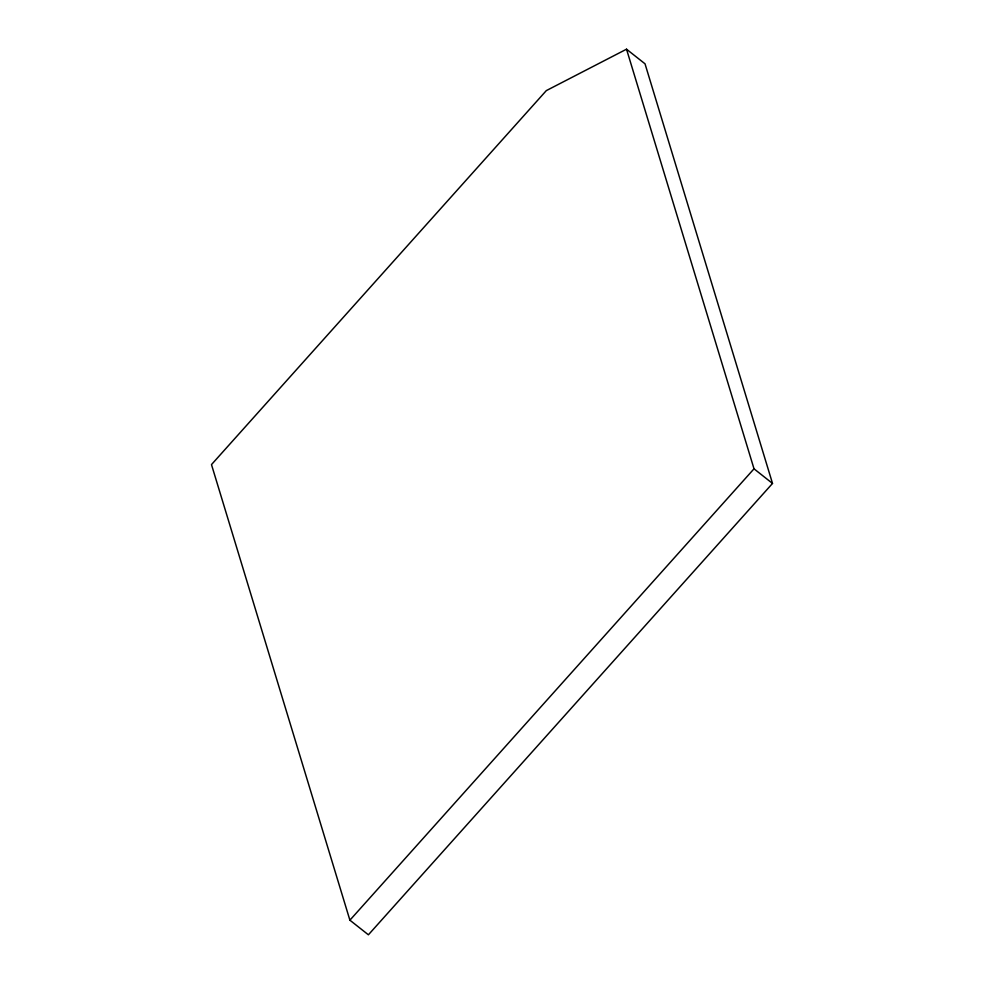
<?xml version="1.0" encoding="UTF-8"?>
<svg xmlns="http://www.w3.org/2000/svg" width="984" height="984" viewBox="0 0 984 984"><rect width="100%" height="100%" fill="white"/><g stroke="black" fill="none" stroke-linecap="round" stroke-linejoin="round"><path stroke-width="1.48" d="M349.898 920.188L754.015 468.814L626.525 49.2L546.317 90.614L211.486 464.596L349.898 920.188L368.397 934.8L772.514 483.439L645.024 63.812L626.525 49.2M754.015 468.814L772.514 483.439"/></g></svg>
